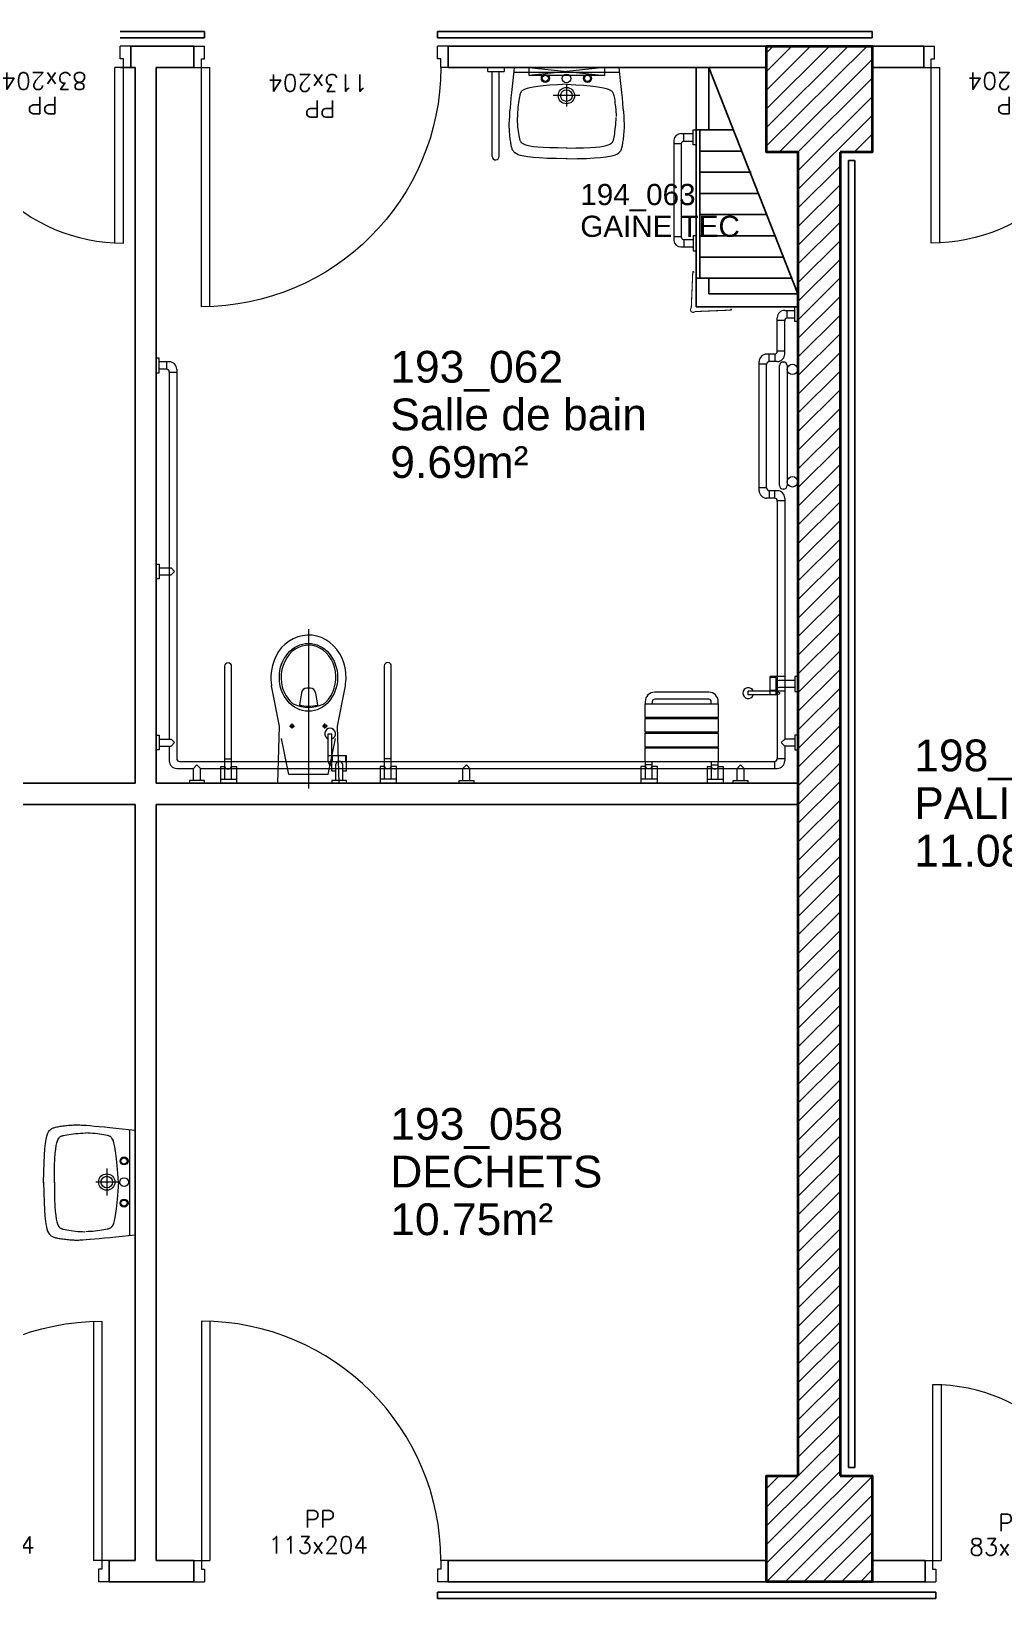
# Model space of a CAD drawing. Header units: metres. Extents: x 143.8 to 210.8, y 45.3 to 115.9.
# Drawn here: x 190.88 to 195.47, y 56.19 to 63.59 of the extents above; entities that cross this region are included whole.
import ezdxf
from ezdxf.enums import TextEntityAlignment as Align

# ---------------------------------------------------------------- set-up
doc = ezdxf.new("R2010")
doc.units = ezdxf.units.M
doc.header["$LTSCALE"] = 0.6
doc.header["$MEASUREMENT"] = 0
doc.linetypes.add('CONTINU', pattern=[0])
doc.layers.get('0').update_dxf_attribs({"linetype": 'CONTINUOUS'})
for name, color, linetype in [('008 electrique', 7, 'CONTINUOUS'), ('009 main courant', 181, 'CONTINUOUS'), ('A_Etiqu_Gaine', 8, 'CONTINUOUS'), ('A_Etiqu_Gaine_code', 8, 'CONTINUOUS'), ('A_Etiqu_Local', 8, 'CONTINUOUS'), ('A_HACH_STRUC', 7, 'CONTINUOUS'), ('A_MUR_CLOIS', 8, 'CONTINU'), ('maçonnerie', 7, 'CONTINUOUS'), ("Protection d'angle", 7, 'CONTINUOUS')]:
    doc.layers.add(name, color=color, linetype=linetype)
for name, color, linetype, lineweight in [('A_MURS_STRU', 7, 'CONTINU', 40), ('A_PORTE', 8, 'CONTINU', 0), ('A_SANI', 5, 'CONTINU', 0)]:
    doc.layers.add(name, color=color, linetype=linetype, lineweight=lineweight)
doc.styles.add('Attribut', font='arial.ttf')
doc.styles.add('ROMANS8', font='romans8', dxfattribs={"height": 10})

# ---------------------------------------------------------------- blocks, each defined once
blk = doc.blocks.new("Protection d'angle")
at = {"layer": "Protection d'angle", "color": 7}
blk.add_lwpolyline([(-0.007, 0.352, 0, 0, 0), (-0.007, 0.153, 0, 0, 0), (0, 0.153, 0, 0, 0), (0, 0.142, 0, 0, 0), (-0.007, 0.142, 0, 0, 0), (-0.007, 0.037, 0, 0, 0), (0.004, 0.007, 0, 0, -0.490349), (0.006, -0.006, 0, 0, -0.490349), (-0.007, -0.004, 0, 0, 0), (-0.037, 0.007, 0, 0, 0), (-0.142, 0.007, 0, 0, 0), (-0.142, 0, 0, 0, 0), (-0.153, 0, 0, 0, 0), (-0.153, 0.007, 0, 0, 0), (-0.352, 0.007, 0.01, 0.01, 0), (-0.358, 0.007, 0.01, 0.01, 1), (-0.358, -0.002, 0.01, 0.01, 0), (-0.019, -0.016, 0.01, 0.01, 0.413602), (0.016, -0.016, 0.01, 0.01, 0.414214), (0.016, 0.019, 0.01, 0.01, 0), (0.002, 0.358, 0.01, 0.01, 1), (-0.007, 0.358, 0.01, 0.01, 0), (-0.007, 0.352, 0, 0, 0)], format="xyseb", dxfattribs=at)
blk = doc.blocks.new('A_Etiqu_Local')
at = {"style": 'Attribut', "flags": 1}
for tag, p in [('CODE_HOPITAL', (-0.4463, 1.632)), ('CODE_SITE', (-0.4463, 1.407)), ('CODE_BATIMENT', (-0.4463, 1.182)), ('CODE_SECTEUR', (-0.4463, 0.957)), ('CODE_ETAGE', (-0.4463, 0.732)), ('NOM_NORMALISE', (-0.4463, -0.843)), ('SECTEUR_ACTIVITE', (-0.4463, -1.068)), ('SOUS_SECTEUR_ACTIVITE', (-0.4463, -1.293)), ('VOLUME', (-0.4463, -1.518)), ('SERVICE', (-0.4463, -1.743)), ('CODE_UG', (-0.4463, -1.968)), ('CODE_UA', (-0.4463, -2.193)), ('CODE_POLE', (-0.4463, -2.418)), ('OCCUPANT_EXTERNE', (-0.4463, -2.643)), ('DISPONIBILITE', (-0.4463, -2.868)), ('ACCES_HANDICAPES', (-0.4463, -3.093)), ('NATURE_SOL', (-0.4463, -3.318)), ('RISQUE_LABORATOIRE', (-0.4463, -3.543)), ('AMIANTE', (-0.4463, -3.768))]:
    blk.add_attdef(tag, p, '', height=0.15, dxfattribs=at)
at = {"layer": 'A_Etiqu_Local', "style": 'Attribut'}
for tag, p in [('CODE_PIECE', (-0.4463, 0.282)), ('NOM_USAGE', (-0.4463, 0.057)), ('SURFACE', (-0.4463, -0.168))]:
    blk.add_attdef(tag, p, '', height=0.15, dxfattribs=at)
blk = doc.blocks.new('A_Etiqu_Gaine')
at = {"style": 'Attribut', "flags": 1}
for tag, p in [('CODE_HOPITAL', (-0.4323, 0.8651)), ('CODE_SITE', (-0.4323, 0.7151)), ('CODE_BATIMENT', (-0.4323, 0.5651)), ('CODE_SECTEUR', (-0.4323, 0.4151)), ('CODE_ETAGE', (-0.4323, 0.2651)), ('NOM_NORMALISE', (-0.4323, -0.3349)), ('SECTEUR_ACTIVITE', (-0.4323, -0.4849)), ('SOUS_SECTEUR_ACTIVITE', (-0.4323, -0.6349)), ('SURFACE', (-0.4323, -0.7849)), ('CODE_UG', (-0.4323, -0.9349)), ('CODE_POLE', (-0.4323, -1.0849)), ('AMIANTE', (-0.4323, -1.2349))]:
    blk.add_attdef(tag, p, '', height=0.1, dxfattribs=at)
at = {"layer": 'A_Etiqu_Gaine', "style": 'Attribut'}
blk.add_attdef('NOM_USAGE', (-0.4323, -0.1849), '', height=0.1, dxfattribs=at)
at = {"layer": 'A_Etiqu_Gaine_code', "style": 'Attribut'}
blk.add_attdef('CODE_PIECE', (-0.4323, -0.0349), '', height=0.1, dxfattribs=at)
blk = doc.blocks.new('BATI-10')
for p, q in [((0, 0.1), (0, 0)), ((0, 0.1), (0.035, 0.1)), ((0.035, 0.1), (0.035, 0.06)), ((0, 0), (0.05, 0)), ((0.035, 0.06), (0.05, 0.06)), ((0.05, 0.06), (0.05, 0))]:
    blk.add_line(p, q)
blk = doc.blocks.new('P110bt10')
for p, q in [((0.035, 1.23), (0.035, 0.1)), ((0.075, 1.2293), (0.075, 0.1)), ((0.035, 0.1), (0.075, 0.1))]:
    blk.add_line(p, q)
blk.add_arc((0.035, 0.1), 1.13, 0, 90)
blk.add_blockref('BATI-10', (0, 0))
at = {"xscale": -1}
blk.add_blockref('BATI-10', (1.2, 0), dxfattribs=at)
at = {"style": 'ROMANS8'}
for tag, p in [('DEF', (0.5949, 0.2559)), ('DIM', (0.5864, 0.1335))]:
    blk.add_attdef(tag, text='', height=0.08, dxfattribs=at).set_placement(p, align=Align.CENTER)
blk = doc.blocks.new('P80bt10')
for p, q in [((0.035, 0.93), (0.035, 0.1)), ((0.075, 0.929), (0.075, 0.1)), ((0, 0.1), (0, 0)), ((0, 0.1), (0.035, 0.1)), ((0.035, 0.1), (0.075, 0.1)), ((0.035, 0.1), (0.035, 0.06)), ((0.865, 0.1), (0.865, 0.06)), ((0.9, 0.1), (0.865, 0.1)), ((0.9, 0.1), (0.9, 0)), ((0, 0), (0.05, 0)), ((0.035, 0.06), (0.05, 0.06)), ((0.05, 0.06), (0.05, 0)), ((0.865, 0.06), (0.85, 0.06)), ((0.85, 0.06), (0.85, 0)), ((0.9, 0), (0.85, 0))]:
    blk.add_line(p, q)
blk.add_arc((0.035, 0.1), 0.83, 0, 90)
at = {"style": 'ROMANS8'}
for tag, p in [('DEF', (0.4163, 0.239)), ('DIM', (0.4087, 0.1245))]:
    blk.add_attdef(tag, text='', height=0.08, dxfattribs=at).set_placement(p, align=Align.CENTER)

msp = doc.modelspace()

# ---------------------------------------------------------------- hatches: boundary and pattern name
at = {"layer": 'A_HACH_STRUC'}
h = msp.add_hatch(dxfattribs=at)
h.set_pattern_fill('ANSI31', color=8, scale=0.5, angle=359.76959, style=0)
h.set_pattern_definition([(44.7696, (194.349856, 56.27093), (-0.0440161, 0.04437154), [])])
h.paths.add_polyline_path([(194.6978, 63.0209), (194.8499, 63.0209), (194.8499, 63.5209), (194.3499, 63.5209), (194.3499, 63.0209), (194.4978, 63.0209), (194.4978, 56.7709), (194.3499, 56.7709), (194.3499, 56.2709), (194.8499, 56.2709), (194.8499, 56.7709), (194.6978, 56.7709)])

# ---------------------------------------------------------------- linework, layer by layer
at = {"layer": '008 electrique', "color": 8}
msp.add_line((194.0779, 63.4209), (194.4978, 62.3509), dxfattribs=at)
at = {"layer": '009 main courant', "color": 8, "linetype": 'Continuous'}
for p, q in [((191.6979, 63.5909), (191.2998, 63.5909)), ((191.6979, 63.5909), (191.6979, 63.5609)), ((194.8499, 63.5909), (192.7979, 63.5909)), ((192.7979, 63.5909), (192.7979, 63.5609)), ((194.8499, 63.5609), (194.8499, 63.5909)), ((191.6979, 63.5609), (191.2998, 63.5609)), ((194.8499, 63.5609), (192.7979, 63.5609)), ((194.7378, 62.9809), (194.7378, 56.8109)), ((194.7678, 62.9809), (194.7378, 62.9809)), ((194.7678, 62.9809), (194.7678, 56.8109)), ((194.7378, 56.8109), (194.7678, 56.8109)), ((192.7979, 56.2209), (195.1496, 56.2209)), ((192.7979, 56.2209), (192.7979, 56.1909)), ((192.7979, 56.1909), (195.1496, 56.1909)), ((195.1496, 56.2209), (195.1496, 56.1909))]:
    msp.add_line(p, q, dxfattribs=at)
at = {"layer": 'A_MUR_CLOIS', "color": 8}
for p, q in [((191.3498, 63.5209), (191.3498, 63.4209)), ((191.6479, 63.5209), (191.3498, 63.5209)), ((194.3499, 63.5209), (192.8479, 63.5209)), ((191.4699, 63.4209), (191.4699, 60.0409)), ((192.8479, 63.4209), (194.3499, 63.4209)), ((194.0179, 63.4209), (194.0179, 62.2909)), ((194.0779, 63.4209), (194.0779, 63.1255)), ((194.0779, 63.1255), (194.0179, 63.1255)), ((194.0779, 62.4255), (194.0179, 62.4255)), ((194.0779, 62.4255), (194.0779, 62.3509)), ((191.4699, 60.0409), (194.4978, 60.0409)), ((191.4699, 59.9409), (191.4699, 56.3709)), ((191.4699, 59.9409), (194.4978, 59.9409))]:
    msp.add_line(p, q, dxfattribs=at)
at = {"layer": 'A_MUR_CLOIS', "color": 8, "linetype": 'Continuous'}
for p, q in [((191.6479, 63.4209), (191.6479, 63.5209)), ((192.8479, 63.4209), (192.8479, 63.5209)), ((195.0929, 63.5209), (194.8499, 63.5209)), ((195.0929, 63.4209), (195.0929, 63.5209)), ((191.3699, 63.4209), (191.2998, 63.4209)), ((191.3699, 60.0409), (191.3699, 63.4209)), ((191.6479, 63.4209), (191.4699, 63.4209)), ((195.0929, 63.4209), (194.8499, 63.4209)), ((194.1939, 63.1255), (194.0779, 63.1255)), ((194.2331, 63.0255), (194.0358, 63.0255)), ((194.2773, 62.9255), (194.0363, 62.9255)), ((194.3116, 62.8254), (194.0368, 62.8254)), ((194.3509, 62.7254), (194.0373, 62.7254)), ((194.3901, 62.6254), (194.0378, 62.6254)), ((194.4293, 62.5254), (194.0383, 62.5254)), ((194.4686, 62.4255), (194.0779, 62.4255)), ((194.4978, 62.3509), (194.0779, 62.3509)), ((194.4978, 62.2909), (194.0179, 62.2909)), ((191.3699, 60.0409), (189.8498, 60.0409)), ((191.3699, 59.9409), (189.8498, 59.9409)), ((191.3699, 56.3709), (191.3699, 59.9409)), ((191.2479, 56.3709), (191.2479, 56.2709)), ((191.3699, 56.3709), (191.2479, 56.3709)), ((191.4699, 56.3709), (191.6479, 56.3709)), ((191.6479, 56.3709), (191.6479, 56.2709)), ((192.8479, 56.3709), (192.8479, 56.2709)), ((194.3499, 56.3709), (192.8479, 56.3709)), ((195.0996, 56.3709), (194.8499, 56.3709)), ((195.0996, 56.3709), (195.0996, 56.2709)), ((191.6479, 56.2709), (191.2479, 56.2709)), ((194.3499, 56.2709), (192.8479, 56.2709)), ((195.0996, 56.2709), (194.8499, 56.2709))]:
    msp.add_line(p, q, dxfattribs=at)
at = {"layer": 'A_MUR_CLOIS', "color": 8}
msp.add_lwpolyline([(194.0179, 63.1255), (194.0353, 63.1255), (194.0353, 62.4255)], dxfattribs=at)
at = {"layer": 'A_MURS_STRU', "color": 8, "linetype": 'Continuous'}
for p, q in [((194.4978, 63.0209), (194.4978, 56.7709)), ((194.6978, 63.0209), (194.6978, 56.7709))]:
    msp.add_line(p, q, dxfattribs=at)
for points in [[(194.4978, 63.0209), (194.3499, 63.0209), (194.3499, 63.5209), (194.8499, 63.5209), (194.8499, 63.0209), (194.6978, 63.0209)], [(194.6978, 56.7709), (194.8499, 56.7709), (194.8499, 56.2709), (194.3499, 56.2709), (194.3499, 56.7709), (194.4978, 56.7709)]]:
    msp.add_lwpolyline(points, dxfattribs=at)
at = {"layer": 'A_SANI', "color": 8, "linetype": 'Continuous'}
for p, q in [((193.0348, 63.4209), (193.1128, 63.4209)), ((193.0348, 63.401), (193.0348, 63.4209)), ((193.1128, 63.4209), (193.1128, 63.401)), ((193.1572, 63.3895), (193.1603, 63.4209)), ((193.6556, 63.4209), (193.1603, 63.4209)), ((193.5862, 63.4209), (193.2296, 63.382)), ((193.2296, 63.4209), (193.5862, 63.382)), ((193.2296, 63.382), (193.2296, 63.4209)), ((193.5862, 63.4209), (193.5862, 63.382)), ((193.6587, 63.3895), (193.6556, 63.4209)), ((193.0348, 63.401), (193.1128, 63.401)), ((193.0548, 62.9996), (193.0548, 63.401)), ((193.0878, 62.9996), (193.0878, 63.401)), ((193.1512, 63.3302), (193.1541, 63.3592)), ((193.1541, 63.3592), (193.1572, 63.3895)), ((193.6556, 63.396), (193.1603, 63.396)), ((193.5862, 63.382), (193.2296, 63.382)), ((193.6617, 63.3592), (193.6587, 63.3895)), ((193.6646, 63.3302), (193.6617, 63.3592)), ((193.1435, 63.252), (193.1458, 63.2764)), ((193.1458, 63.2764), (193.1484, 63.3025)), ((193.1484, 63.3025), (193.1512, 63.3302)), ((193.1825, 63.2731), (193.181, 63.2638)), ((193.1841, 63.2815), (193.1825, 63.2731)), ((193.1857, 63.2888), (193.1841, 63.2815)), ((193.1865, 63.292), (193.1857, 63.2888)), ((193.1873, 63.2949), (193.1865, 63.292)), ((193.1882, 63.2976), (193.1873, 63.2949)), ((193.1892, 63.3001), (193.1882, 63.2976)), ((193.1903, 63.3024), (193.1892, 63.3001)), ((193.1916, 63.3045), (193.1903, 63.3024)), ((193.1931, 63.3065), (193.1916, 63.3045)), ((193.1947, 63.3083), (193.1931, 63.3065)), ((193.1967, 63.3101), (193.1947, 63.3083)), ((193.1989, 63.3118), (193.1967, 63.3101)), ((193.2043, 63.3151), (193.1989, 63.3118)), ((193.2115, 63.3183), (193.2043, 63.3151)), ((193.2212, 63.3214), (193.2115, 63.3183)), ((193.234, 63.3245), (193.2212, 63.3214)), ((193.2504, 63.3274), (193.234, 63.3245)), ((193.2712, 63.3304), (193.2504, 63.3274)), ((193.2968, 63.3333), (193.2712, 63.3304)), ((193.3279, 63.3362), (193.2968, 63.3333)), ((193.3651, 63.3391), (193.3279, 63.3362)), ((193.4692, 63.2874), (193.3427, 63.2874)), ((193.4091, 63.3421), (193.3651, 63.3391)), ((193.4057, 63.3421), (193.4497, 63.3391)), ((193.406, 63.3384), (193.406, 63.2363)), ((193.4497, 63.3391), (193.4869, 63.3362)), ((193.4869, 63.3362), (193.518, 63.3333)), ((193.518, 63.3333), (193.5436, 63.3304)), ((193.5436, 63.3304), (193.5644, 63.3274)), ((193.5644, 63.3274), (193.5808, 63.3245)), ((193.5808, 63.3245), (193.5936, 63.3214)), ((193.5936, 63.3214), (193.6033, 63.3183)), ((193.6033, 63.3183), (193.6105, 63.3151)), ((193.6105, 63.3151), (193.6159, 63.3118)), ((193.6159, 63.3118), (193.6181, 63.3101)), ((193.6181, 63.3101), (193.6201, 63.3083)), ((193.6201, 63.3083), (193.6217, 63.3065)), ((193.6217, 63.3065), (193.6232, 63.3045)), ((193.6232, 63.3045), (193.6245, 63.3024)), ((193.6245, 63.3024), (193.6256, 63.3001)), ((193.6256, 63.3001), (193.6266, 63.2976)), ((193.6266, 63.2976), (193.6275, 63.2949)), ((193.6275, 63.2949), (193.6283, 63.292)), ((193.6283, 63.292), (193.6291, 63.2888)), ((193.6291, 63.2888), (193.6307, 63.2815)), ((193.6307, 63.2815), (193.6323, 63.2731)), ((193.6323, 63.2731), (193.6338, 63.2639)), ((193.6674, 63.3025), (193.6646, 63.3302)), ((193.67, 63.2764), (193.6674, 63.3025)), ((193.6724, 63.252), (193.67, 63.2764)), ((193.1381, 63.1901), (193.1396, 63.2086)), ((193.1396, 63.2086), (193.1414, 63.2293)), ((193.1414, 63.2293), (193.1435, 63.252)), ((193.1747, 63.1977), (193.1743, 63.1863)), ((193.1753, 63.2092), (193.1747, 63.1977)), ((193.1761, 63.2207), (193.1753, 63.2092)), ((193.1771, 63.2321), (193.1761, 63.2207)), ((193.1783, 63.2432), (193.1771, 63.2321)), ((193.1796, 63.2538), (193.1783, 63.2432)), ((193.181, 63.2638), (193.1796, 63.2538)), ((193.6338, 63.2639), (193.6352, 63.2539)), ((193.6352, 63.2539), (193.6365, 63.2434)), ((193.6365, 63.2434), (193.6376, 63.2325)), ((193.6376, 63.2325), (193.6386, 63.2215)), ((193.6386, 63.2215), (193.6395, 63.2103)), ((193.6395, 63.2103), (193.6401, 63.1993)), ((193.6401, 63.1993), (193.6404, 63.1885)), ((193.6745, 63.2293), (193.6724, 63.252)), ((193.6763, 63.2086), (193.6745, 63.2293)), ((193.6778, 63.1901), (193.6763, 63.2086)), ((193.1361, 63.1472), (193.1362, 63.1532)), ((193.1362, 63.1414), (193.1361, 63.1472)), ((193.1362, 63.1532), (193.1364, 63.1596)), ((193.1363, 63.1357), (193.1362, 63.1414)), ((193.1365, 63.1301), (193.1363, 63.1357)), ((193.1364, 63.1596), (193.1367, 63.1664)), ((193.1368, 63.1245), (193.1365, 63.1301)), ((193.1367, 63.1664), (193.137, 63.1737)), ((193.1372, 63.1188), (193.1368, 63.1245)), ((193.137, 63.1737), (193.1381, 63.1901)), ((193.1747, 63.175), (193.1743, 63.1863)), ((193.1753, 63.1635), (193.1747, 63.175)), ((193.1761, 63.1519), (193.1753, 63.1635)), ((193.1771, 63.1406), (193.1761, 63.1519)), ((193.1783, 63.1295), (193.1771, 63.1406)), ((193.1796, 63.1189), (193.1783, 63.1295)), ((193.6352, 63.1187), (193.6365, 63.1292)), ((193.6365, 63.1292), (193.6376, 63.1401)), ((193.6376, 63.1401), (193.6386, 63.1512)), ((193.6386, 63.1512), (193.6395, 63.1624)), ((193.6395, 63.1624), (193.6401, 63.1734)), ((193.6401, 63.1734), (193.6404, 63.1842)), ((193.6788, 63.1737), (193.6778, 63.1901)), ((193.6787, 63.1188), (193.6791, 63.1245)), ((193.6792, 63.1664), (193.6788, 63.1737)), ((193.6791, 63.1245), (193.6794, 63.1301)), ((193.6795, 63.1596), (193.6792, 63.1664)), ((193.6794, 63.1301), (193.6796, 63.1357)), ((193.6796, 63.1532), (193.6795, 63.1596)), ((193.6797, 63.1472), (193.6796, 63.1532)), ((193.6796, 63.1357), (193.6797, 63.1414)), ((193.6797, 63.1414), (193.6797, 63.1472)), ((193.1376, 63.1129), (193.1372, 63.1188)), ((193.1382, 63.1067), (193.1376, 63.1129)), ((193.1388, 63.1003), (193.1382, 63.1067)), ((193.1395, 63.0938), (193.1388, 63.1003)), ((193.1403, 63.0872), (193.1395, 63.0938)), ((193.1411, 63.0807), (193.1403, 63.0872)), ((193.1419, 63.0742), (193.1411, 63.0807)), ((193.1428, 63.0679), (193.1419, 63.0742)), ((193.1438, 63.0619), (193.1428, 63.0679)), ((193.1448, 63.0562), (193.1438, 63.0619)), ((193.1458, 63.0509), (193.1448, 63.0562)), ((193.1469, 63.046), (193.1458, 63.0509)), ((193.181, 63.1088), (193.1796, 63.1189)), ((193.1825, 63.0996), (193.181, 63.1088)), ((193.1841, 63.0912), (193.1825, 63.0996)), ((193.1857, 63.0839), (193.1841, 63.0912)), ((193.1865, 63.0807), (193.1857, 63.0839)), ((193.1873, 63.0777), (193.1865, 63.0807)), ((193.1882, 63.075), (193.1873, 63.0777)), ((193.1892, 63.0725), (193.1882, 63.075)), ((193.1903, 63.0703), (193.1892, 63.0725)), ((193.1916, 63.0681), (193.1903, 63.0703)), ((193.1931, 63.0662), (193.1916, 63.0681)), ((193.1947, 63.0643), (193.1931, 63.0662)), ((193.1967, 63.0625), (193.1947, 63.0643)), ((193.1989, 63.0608), (193.1967, 63.0625)), ((193.2043, 63.0575), (193.1989, 63.0608)), ((193.2115, 63.0544), (193.2043, 63.0575)), ((193.2212, 63.0515), (193.2115, 63.0544)), ((193.234, 63.0488), (193.2212, 63.0515)), ((193.2504, 63.0464), (193.234, 63.0488)), ((193.5644, 63.0464), (193.5808, 63.0488)), ((193.5808, 63.0488), (193.5936, 63.0515)), ((193.5936, 63.0515), (193.6033, 63.0544)), ((193.6033, 63.0544), (193.6105, 63.0575)), ((193.6105, 63.0575), (193.6159, 63.0608)), ((193.6159, 63.0608), (193.6181, 63.0625)), ((193.6181, 63.0625), (193.6201, 63.0643)), ((193.6201, 63.0643), (193.6217, 63.0662)), ((193.6217, 63.0662), (193.6232, 63.0681)), ((193.6232, 63.0681), (193.6245, 63.0703)), ((193.6245, 63.0703), (193.6256, 63.0725)), ((193.6256, 63.0725), (193.6266, 63.075)), ((193.6266, 63.075), (193.6275, 63.0777)), ((193.6275, 63.0777), (193.6283, 63.0807)), ((193.6283, 63.0807), (193.6291, 63.0839)), ((193.6291, 63.0839), (193.6307, 63.0912)), ((193.6307, 63.0912), (193.6323, 63.0995)), ((193.6323, 63.0995), (193.6338, 63.1088)), ((193.6338, 63.1088), (193.6352, 63.1187)), ((193.6689, 63.046), (193.67, 63.0509)), ((193.67, 63.0509), (193.671, 63.0562)), ((193.671, 63.0562), (193.672, 63.0619)), ((193.672, 63.0619), (193.673, 63.0679)), ((193.673, 63.0679), (193.6739, 63.0742)), ((193.6739, 63.0742), (193.6748, 63.0807)), ((193.6748, 63.0807), (193.6756, 63.0872)), ((193.6756, 63.0872), (193.6764, 63.0938)), ((193.6764, 63.0938), (193.677, 63.1003)), ((193.677, 63.1003), (193.6777, 63.1067)), ((193.6777, 63.1067), (193.6782, 63.1129)), ((193.6782, 63.1129), (193.6787, 63.1188)), ((193.9129, 63.0771), (193.9129, 62.6038)), ((193.9477, 63.0601), (193.9129, 63.0601)), ((193.9465, 63.108), (194.0047, 63.108)), ((193.9477, 63.0601), (193.9477, 62.6208)), ((193.957, 63.073), (194.0047, 63.073)), ((193.96, 63.0733), (193.96, 63.108)), ((193.148, 63.0416), (193.1469, 63.046)), ((193.1492, 63.0375), (193.148, 63.0416)), ((193.1506, 63.0339), (193.1492, 63.0375)), ((193.1521, 63.0305), (193.1506, 63.0339)), ((193.1538, 63.0274), (193.1521, 63.0305)), ((193.1557, 63.0246), (193.1538, 63.0274)), ((193.1578, 63.0219), (193.1557, 63.0246)), ((193.1602, 63.0194), (193.1578, 63.0219)), ((193.163, 63.017), (193.1602, 63.0194)), ((193.1696, 63.0125), (193.163, 63.017)), ((193.1783, 63.0083), (193.1696, 63.0125)), ((193.1898, 63.0045), (193.1783, 63.0083)), ((193.2049, 63.001), (193.1898, 63.0045)), ((193.2242, 62.9979), (193.2049, 63.001)), ((193.2485, 62.9952), (193.2242, 62.9979)), ((193.2785, 62.993), (193.2485, 62.9952)), ((193.2712, 63.0443), (193.2504, 63.0464)), ((193.2968, 63.0426), (193.2712, 63.0443)), ((193.3149, 62.9912), (193.2785, 62.993)), ((193.3279, 63.0413), (193.2968, 63.0426)), ((193.3585, 62.99), (193.3149, 62.9912)), ((193.3651, 63.0404), (193.3279, 63.0413)), ((193.4099, 62.9892), (193.3585, 62.99)), ((193.4091, 63.0401), (193.3651, 63.0404)), ((193.4057, 63.0401), (193.4497, 63.0404)), ((193.406, 62.9892), (193.4574, 62.99)), ((193.4497, 63.0404), (193.4869, 63.0413)), ((193.4574, 62.99), (193.5009, 62.9912)), ((193.4869, 63.0413), (193.518, 63.0426)), ((193.5009, 62.9912), (193.5374, 62.993)), ((193.518, 63.0426), (193.5436, 63.0443)), ((193.5374, 62.993), (193.5674, 62.9952)), ((193.5436, 63.0443), (193.5644, 63.0464)), ((193.5674, 62.9952), (193.5916, 62.9979)), ((193.5916, 62.9979), (193.611, 63.001)), ((193.611, 63.001), (193.626, 63.0045)), ((193.626, 63.0045), (193.6376, 63.0083)), ((193.6376, 63.0083), (193.6463, 63.0125)), ((193.6463, 63.0125), (193.6529, 63.017)), ((193.6529, 63.017), (193.6556, 63.0194)), ((193.6556, 63.0194), (193.658, 63.0219)), ((193.658, 63.0219), (193.6602, 63.0246)), ((193.6602, 63.0246), (193.6621, 63.0274)), ((193.6621, 63.0274), (193.6638, 63.0305)), ((193.6638, 63.0305), (193.6653, 63.0339)), ((193.6653, 63.0339), (193.6666, 63.0375)), ((193.6666, 63.0375), (193.6678, 63.0416)), ((193.6678, 63.0416), (193.6689, 63.046)), ((193.9477, 62.6208), (193.9129, 62.6208)), ((193.957, 62.6079), (194.0047, 62.6079)), ((193.96, 62.6076), (193.96, 62.5729)), ((193.9465, 62.5729), (194.0047, 62.5729)), ((194.4013, 62.0803), (194.4013, 62.2384)), ((194.4363, 62.2734), (194.4846, 62.2734)), ((194.4486, 62.2384), (194.4486, 62.2734)), ((194.4498, 62.2384), (194.4846, 62.2384)), ((194.4363, 62.2253), (194.4013, 62.2253)), ((194.4363, 62.0671), (194.4363, 62.2249)), ((191.4831, 62.0481), (191.4699, 62.0481)), ((191.4699, 62.0481), (191.4699, 61.9781)), ((191.4831, 61.9781), (191.4831, 62.0481)), ((191.5314, 62.0306), (191.4831, 62.0306)), ((191.5191, 61.9956), (191.5191, 62.0306)), ((194.3158, 61.4219), (194.3158, 62.0321)), ((194.3508, 62.019), (194.3158, 62.019)), ((194.3878, 62.0671), (194.3508, 62.0671)), ((194.3508, 61.435), (194.3508, 62.019)), ((194.363, 62.0321), (194.363, 62.0671)), ((194.4013, 62.0321), (194.3643, 62.0321)), ((194.3891, 62.0671), (194.3891, 62.0321)), ((194.4363, 62.0803), (194.4013, 62.0803)), ((194.4116, 61.4464), (194.4116, 62.0126)), ((194.4287, 62.0297), (194.4308, 62.0297)), ((194.4478, 62.0126), (194.4478, 61.4464)), ((191.4699, 61.9781), (191.4831, 61.9781)), ((191.5179, 61.9956), (191.4831, 61.9956)), ((191.5314, 61.9825), (191.5314, 60.2494)), ((191.5314, 61.9825), (191.5664, 61.9825)), ((191.5664, 61.9956), (191.5664, 60.1576)), ((194.3508, 61.435), (194.3158, 61.435)), ((194.363, 61.4219), (194.363, 61.3869)), ((194.4013, 61.4219), (194.3643, 61.4219)), ((194.3891, 61.3869), (194.3891, 61.4219)), ((194.4308, 61.4293), (194.4287, 61.4293)), ((194.3878, 61.3869), (194.3508, 61.3869)), ((194.4013, 61.3737), (194.4013, 60.1584)), ((194.4363, 61.3737), (194.4013, 61.3737)), ((194.4363, 61.3869), (194.4363, 60.2494)), ((191.4699, 61.0759), (191.4831, 61.0759)), ((191.4699, 61.0059), (191.4699, 61.0759)), ((191.4831, 61.0759), (191.4831, 61.0059)), ((191.4831, 61.0574), (191.5401, 61.0574)), ((191.5566, 61.0409), (191.5401, 61.0574)), ((191.4831, 61.0059), (191.4699, 61.0059)), ((191.4831, 61.0244), (191.5401, 61.0244)), ((191.5401, 61.0244), (191.5566, 61.0409)), ((192.1884, 60.7688), (192.1884, 60.0166)), ((191.7924, 60.5938), (191.7924, 60.0609)), ((191.8254, 60.0609), (191.8254, 60.5938)), ((192.5463, 60.5952), (192.5463, 60.0624)), ((192.5793, 60.0624), (192.5793, 60.5952)), ((194.4392, 60.5442), (194.3672, 60.5442)), ((194.3672, 60.458), (194.3672, 60.5442)), ((194.3946, 60.5409), (194.3672, 60.5409)), ((194.3946, 60.5409), (194.3946, 60.458)), ((194.4392, 60.5259), (194.4392, 60.5442)), ((192.0509, 60.3109), (192.0145, 60.5014)), ((192.1553, 60.4684), (192.1456, 60.4103)), ((192.1969, 60.4893), (192.18, 60.4893)), ((192.2215, 60.4684), (192.2313, 60.4101)), ((192.3259, 60.3109), (192.3624, 60.5014)), ((194.0778, 60.4709), (193.8228, 60.4709)), ((194.4392, 60.4749), (194.2641, 60.4749)), ((194.2641, 60.458), (194.2641, 60.4749)), ((194.3946, 60.458), (194.2641, 60.458)), ((194.3946, 60.4781), (194.3672, 60.4781)), ((194.3946, 60.4749), (194.4123, 60.4699)), ((194.3946, 60.458), (194.4123, 60.463)), ((194.4846, 60.5259), (194.4081, 60.5259)), ((194.4846, 60.4929), (194.4081, 60.4929)), ((194.4123, 60.4699), (194.4123, 60.463)), ((194.4392, 60.4749), (194.4392, 60.4929)), ((193.7757, 60.4143), (193.7757, 60.3545)), ((193.7778, 60.4259), (193.7778, 60.4163)), ((193.7778, 60.4163), (194.1219, 60.4163)), ((193.8108, 60.4259), (193.8108, 60.4163)), ((194.0778, 60.4379), (193.8228, 60.4379)), ((194.0898, 60.4163), (194.0898, 60.4259)), ((194.1228, 60.4162), (194.1228, 60.4259)), ((194.124, 60.3545), (194.124, 60.4143)), ((192.0434, 60.0409), (192.0509, 60.3109)), ((192.0989, 60.3109), (192.1229, 60.3109)), ((192.1109, 60.2989), (192.1109, 60.3229)), ((192.2779, 60.3109), (192.2539, 60.3109)), ((192.2659, 60.2989), (192.2659, 60.3229)), ((192.3334, 60.0409), (192.3259, 60.3109)), ((193.7757, 60.3447), (193.7757, 60.2849)), ((193.7774, 60.3525), (193.7774, 60.3467)), ((193.7778, 60.3525), (194.1219, 60.3525)), ((193.7778, 60.3467), (194.1219, 60.3467)), ((193.8108, 60.3525), (193.8108, 60.3467)), ((194.0771, 60.3467), (194.0771, 60.3525)), ((194.1223, 60.3467), (194.1223, 60.3525)), ((194.124, 60.2849), (194.124, 60.3447)), ((191.4699, 60.2679), (191.4831, 60.2679)), ((191.4699, 60.1979), (191.4699, 60.2679)), ((191.4831, 60.2679), (191.4831, 60.1979)), ((191.4831, 60.2494), (191.5401, 60.2494)), ((191.5566, 60.2329), (191.5401, 60.2494)), ((192.0953, 60.0817), (192.0611, 60.2516)), ((192.2816, 60.0817), (192.3158, 60.2516)), ((192.282, 60.2747), (192.2989, 60.2747)), ((192.282, 60.1441), (192.282, 60.2747)), ((192.2989, 60.0996), (192.2989, 60.2747)), ((193.7757, 60.2751), (193.7757, 60.2153)), ((193.7774, 60.2829), (193.7774, 60.2771)), ((193.7778, 60.2829), (194.1219, 60.2829)), ((193.7778, 60.2771), (194.1219, 60.2771)), ((193.8108, 60.2829), (193.8108, 60.2771)), ((194.0771, 60.2771), (194.0771, 60.2829)), ((194.1223, 60.2771), (194.1223, 60.2829)), ((194.124, 60.2153), (194.124, 60.2751)), ((194.4198, 60.2329), (194.4363, 60.2494)), ((194.4846, 60.2494), (194.4363, 60.2494)), ((194.4978, 60.2679), (194.4846, 60.2679)), ((194.4846, 60.2679), (194.4846, 60.1979)), ((194.4978, 60.1979), (194.4978, 60.2679)), ((191.4831, 60.1979), (191.4699, 60.1979)), ((191.4831, 60.2164), (191.5401, 60.2164)), ((191.5314, 60.2164), (191.5314, 60.1461)), ((191.5401, 60.2164), (191.5566, 60.2329)), ((192.282, 60.1715), (192.3682, 60.1715)), ((192.3021, 60.1441), (192.3021, 60.1715)), ((192.3649, 60.1441), (192.3649, 60.1715)), ((192.3682, 60.0996), (192.3682, 60.1715)), ((193.7757, 60.2055), (193.7757, 60.1457)), ((193.7774, 60.2133), (193.7774, 60.2075)), ((193.7778, 60.2133), (194.1219, 60.2133)), ((193.7778, 60.2075), (194.1219, 60.2075)), ((193.8108, 60.2133), (193.8108, 60.2075)), ((194.0771, 60.2075), (194.0771, 60.2133)), ((194.1223, 60.2075), (194.1223, 60.2133)), ((194.124, 60.1457), (194.124, 60.2055)), ((194.4363, 60.2164), (194.4198, 60.2329)), ((194.4846, 60.2164), (194.4363, 60.2164)), ((194.4363, 60.2164), (194.4363, 60.1461)), ((194.4846, 60.1979), (194.4978, 60.1979)), ((191.5664, 60.1111), (191.6454, 60.1111)), ((191.5799, 60.1441), (194.3882, 60.1441)), ((191.6454, 60.1111), (191.6619, 60.1276)), ((191.6454, 60.0541), (191.6454, 60.1111)), ((191.6619, 60.1276), (191.6784, 60.1111)), ((191.6784, 60.0541), (191.6784, 60.1111)), ((191.6784, 60.1111), (194.4013, 60.1111)), ((191.7924, 60.1189), (191.7725, 60.1189)), ((191.7725, 60.1189), (191.7725, 60.0409)), ((191.8254, 60.154), (191.7924, 60.154)), ((191.8505, 60.1189), (191.8254, 60.1189)), ((191.8505, 60.0409), (191.8505, 60.1189)), ((192.282, 60.1441), (192.287, 60.1265)), ((192.2939, 60.1265), (192.287, 60.1265)), ((192.2989, 60.1441), (192.2939, 60.1265)), ((192.2989, 60.0996), (192.3169, 60.0996)), ((192.3169, 60.0541), (192.3169, 60.1306)), ((192.3499, 60.0541), (192.3499, 60.1306)), ((192.3499, 60.0996), (192.3682, 60.0996)), ((192.5263, 60.1204), (192.5263, 60.0424)), ((192.5463, 60.1204), (192.5263, 60.1204)), ((192.5793, 60.1555), (192.5463, 60.1555)), ((192.6043, 60.1204), (192.5793, 60.1204)), ((192.6043, 60.0424), (192.6043, 60.1204)), ((192.9339, 60.1276), (192.9174, 60.1111)), ((192.9174, 60.0541), (192.9174, 60.1111)), ((192.9504, 60.1111), (192.9339, 60.1276)), ((192.9504, 60.0541), (192.9504, 60.1111)), ((193.7578, 60.1204), (193.7578, 60.0424)), ((193.7778, 60.1204), (193.7578, 60.1204)), ((193.7778, 60.1442), (193.7778, 60.0624)), ((193.8108, 60.1279), (193.7778, 60.1279)), ((193.8108, 60.0624), (193.8108, 60.1442)), ((193.8358, 60.1204), (193.8108, 60.1204)), ((193.8358, 60.0424), (193.8358, 60.1204)), ((194.0698, 60.1189), (194.0698, 60.0409)), ((194.0898, 60.1189), (194.0698, 60.1189)), ((194.0898, 60.1442), (194.0898, 60.0609)), ((194.1228, 60.1264), (194.0898, 60.1264)), ((194.1228, 60.0609), (194.1228, 60.1442)), ((194.1478, 60.1189), (194.1228, 60.1189)), ((194.1478, 60.0409), (194.1478, 60.1189)), ((194.2278, 60.1276), (194.2113, 60.1111)), ((194.2113, 60.0541), (194.2113, 60.1111)), ((194.2443, 60.1111), (194.2278, 60.1276)), ((194.2443, 60.0541), (194.2443, 60.1111)), ((194.3882, 60.1441), (194.3882, 60.1111)), ((194.4013, 60.1584), (194.4363, 60.1584)), ((191.6969, 60.0541), (191.6269, 60.0541)), ((191.6269, 60.0541), (191.6269, 60.0409)), ((191.6269, 60.0409), (191.6969, 60.0409)), ((191.6969, 60.0409), (191.6969, 60.0541)), ((191.7725, 60.0609), (191.8505, 60.0609)), ((191.7725, 60.0409), (191.8505, 60.0409)), ((192.2816, 60.0817), (192.0953, 60.0817)), ((192.5263, 60.0624), (192.6043, 60.0624)), ((192.5263, 60.0424), (192.6043, 60.0424)), ((192.8989, 60.0409), (192.8989, 60.0541)), ((192.8989, 60.0541), (192.9689, 60.0541)), ((192.9689, 60.0409), (192.8989, 60.0409)), ((192.9689, 60.0541), (192.9689, 60.0409)), ((193.7578, 60.0624), (193.8358, 60.0624)), ((193.7578, 60.0424), (193.8358, 60.0424)), ((194.0698, 60.0609), (194.1478, 60.0609)), ((194.0698, 60.0409), (194.1478, 60.0409)), ((194.1928, 60.0409), (194.1928, 60.0541)), ((194.1928, 60.0541), (194.2628, 60.0541)), ((194.2628, 60.0409), (194.1928, 60.0409)), ((194.2628, 60.0541), (194.2628, 60.0409)), ((191.345, 57.9083), (191.345, 58.4036)), ((191.3699, 57.9083), (191.3699, 58.4036)), ((191.2363, 58.2211), (191.2363, 58.0947)), ((191.2874, 58.1579), (191.1853, 58.1579))]:
    msp.add_line(p, q, dxfattribs=at)
for points in [[(194.0047, 63.1255), (194.0179, 63.1255), (194.0179, 63.0555), (194.0047, 63.0555)], [(194.0047, 62.5554), (194.0179, 62.5554), (194.0179, 62.6254), (194.0047, 62.6254)], [(194.4846, 62.2909), (194.4978, 62.2909), (194.4978, 62.2209), (194.4846, 62.2209)], [(194.4978, 60.5444), (194.4846, 60.5444), (194.4846, 60.4744), (194.4978, 60.4744)], [(192.3684, 60.0409), (192.3684, 60.0541), (192.2984, 60.0541), (192.2984, 60.0409)]]:
    msp.add_lwpolyline(points, close=True, dxfattribs=at)
for points in [[(190.9382, 58.154), (190.9389, 58.2054), (190.9402, 58.2489), (190.942, 58.2854), (190.9442, 58.3154), (190.9468, 58.3396), (190.9499, 58.359), (190.9534, 58.374), (190.9573, 58.3856), (190.9615, 58.3943), (190.966, 58.4009), (190.966, 58.4009), (190.9684, 58.4036), (190.9709, 58.406), (190.9735, 58.4082), (190.9764, 58.4101), (190.9795, 58.4118), (190.9828, 58.4133), (190.9865, 58.4146), (190.9905, 58.4158), (190.9949, 58.417), (190.9998, 58.418), (190.9998, 58.418), (191.0051, 58.4191), (191.0108, 58.42), (191.0169, 58.421), (191.0232, 58.4219), (191.0296, 58.4228), (191.0362, 58.4236), (191.0428, 58.4244), (191.0493, 58.425), (191.0557, 58.4257), (191.0618, 58.4262), (191.0618, 58.4262), (191.0677, 58.4267), (191.0735, 58.4271), (191.0791, 58.4274), (191.0847, 58.4276), (191.0903, 58.4277), (191.0961, 58.4277), (191.1022, 58.4276), (191.1086, 58.4275), (191.1154, 58.4272), (191.1227, 58.4268), (191.1227, 58.4268), (191.139, 58.4258), (191.1576, 58.4243), (191.1783, 58.4225), (191.2009, 58.4204), (191.2254, 58.418), (191.2515, 58.4154), (191.2791, 58.4126), (191.3082, 58.4097), (191.3385, 58.4067), (191.3699, 58.4036)], [(190.989, 58.1548), (190.9894, 58.1987), (190.9903, 58.236), (190.9916, 58.2671), (190.9933, 58.2927), (190.9953, 58.3134), (190.9977, 58.3299), (191.0004, 58.3426), (191.0033, 58.3523), (191.0065, 58.3596), (191.0098, 58.365), (191.0098, 58.365), (191.0115, 58.3672), (191.0133, 58.3691), (191.0151, 58.3708), (191.0171, 58.3723), (191.0192, 58.3735), (191.0215, 58.3746), (191.024, 58.3756), (191.0267, 58.3766), (191.0296, 58.3774), (191.0328, 58.3782), (191.0328, 58.3782), (191.0401, 58.3798), (191.0485, 58.3813), (191.0578, 58.3828), (191.0678, 58.3843), (191.0784, 58.3856), (191.0895, 58.3867), (191.1009, 58.3877), (191.1124, 58.3886), (191.1239, 58.3892), (191.1353, 58.3895)], [(191.291, 58.1548), (191.2881, 58.1987), (191.2851, 58.236), (191.2822, 58.2671), (191.2793, 58.2927), (191.2764, 58.3134), (191.2734, 58.3299), (191.2704, 58.3426), (191.2673, 58.3523), (191.2641, 58.3596), (191.2608, 58.365), (191.2608, 58.365), (191.2591, 58.3672), (191.2573, 58.3691), (191.2554, 58.3708), (191.2535, 58.3723), (191.2513, 58.3735), (191.2491, 58.3746), (191.2466, 58.3756), (191.2439, 58.3766), (191.2409, 58.3774), (191.2377, 58.3782), (191.2377, 58.3782), (191.2304, 58.3798), (191.222, 58.3813), (191.2128, 58.3828), (191.2027, 58.3843), (191.1921, 58.3856), (191.181, 58.3867), (191.1697, 58.3877), (191.1581, 58.3886), (191.1466, 58.3892), (191.1353, 58.3895)], [(190.9382, 58.1579), (190.9389, 58.1065), (190.9402, 58.0629), (190.942, 58.0265), (190.9442, 57.9965), (190.9468, 57.9722), (190.9499, 57.9529), (190.9534, 57.9378), (190.9573, 57.9263), (190.9615, 57.9176), (190.966, 57.911), (190.966, 57.911), (190.9684, 57.9082), (190.9709, 57.9058), (190.9735, 57.9037), (190.9764, 57.9018), (190.9795, 57.9001), (190.9828, 57.8986), (190.9865, 57.8973), (190.9905, 57.896), (190.9949, 57.8949), (190.9998, 57.8938), (190.9998, 57.8938), (191.0051, 57.8928), (191.0108, 57.8918), (191.0169, 57.8909), (191.0232, 57.8899), (191.0296, 57.8891), (191.0362, 57.8883), (191.0428, 57.8875), (191.0493, 57.8868), (191.0557, 57.8862), (191.0618, 57.8856), (191.0618, 57.8856), (191.0677, 57.8852), (191.0735, 57.8848), (191.0791, 57.8845), (191.0847, 57.8843), (191.0903, 57.8842), (191.0961, 57.8841), (191.1022, 57.8842), (191.1086, 57.8844), (191.1154, 57.8847), (191.1227, 57.885), (191.1227, 57.885), (191.139, 57.8861), (191.1576, 57.8876), (191.1783, 57.8894), (191.2009, 57.8915), (191.2254, 57.8938), (191.2515, 57.8964), (191.2791, 57.8992), (191.3082, 57.9021), (191.3385, 57.9052), (191.3699, 57.9083)], [(190.989, 58.1581), (190.9894, 58.1142), (190.9903, 58.0769), (190.9916, 58.0458), (190.9933, 58.0202), (190.9953, 57.9995), (190.9977, 57.9831), (191.0004, 57.9703), (191.0033, 57.9606), (191.0065, 57.9533), (191.0098, 57.9479), (191.0098, 57.9479), (191.0115, 57.9457), (191.0133, 57.9438), (191.0151, 57.9421), (191.0171, 57.9407), (191.0192, 57.9394), (191.0215, 57.9383), (191.024, 57.9373), (191.0267, 57.9364), (191.0296, 57.9355), (191.0328, 57.9347), (191.0328, 57.9347), (191.0401, 57.9331), (191.0485, 57.9316), (191.0577, 57.9301), (191.0677, 57.9287), (191.0782, 57.9274), (191.089, 57.9262), (191.1001, 57.9252), (191.1113, 57.9244), (191.1223, 57.9238), (191.1331, 57.9234)], [(191.291, 58.1581), (191.2881, 58.1142), (191.2851, 58.0769), (191.2822, 58.0458), (191.2793, 58.0202), (191.2764, 57.9995), (191.2734, 57.9831), (191.2704, 57.9703), (191.2673, 57.9606), (191.2641, 57.9533), (191.2608, 57.9479), (191.2608, 57.9479), (191.2591, 57.9457), (191.2573, 57.9438), (191.2554, 57.9421), (191.2535, 57.9407), (191.2513, 57.9394), (191.2491, 57.9383), (191.2466, 57.9373), (191.2439, 57.9364), (191.2409, 57.9355), (191.2377, 57.9347), (191.2377, 57.9347), (191.2304, 57.9331), (191.2221, 57.9316), (191.2128, 57.9301), (191.2029, 57.9287), (191.1924, 57.9274), (191.1815, 57.9262), (191.1704, 57.9252), (191.1592, 57.9244), (191.1482, 57.9238), (191.1374, 57.9234)]]:
    msp.add_lwpolyline(points, dxfattribs=at)
for centre, radius in [((193.3065, 63.3689), 0.0189), ((193.3065, 63.3689), 0.0144), ((193.406, 63.3689), 0.0204), ((193.5055, 63.3689), 0.0189), ((193.5055, 63.3689), 0.0144), ((193.406, 63.2874), 0.0387), ((193.406, 63.2874), 0.0274), ((194.4728, 61.9948), 0.0248), ((194.4728, 61.4642), 0.0248), ((192.1109, 60.3109), 0.008), ((192.2659, 60.3109), 0.008), ((191.3178, 58.2574), 0.0189), ((191.3178, 58.2574), 0.0144), ((191.2363, 58.1579), 0.0387), ((191.2363, 58.1579), 0.0274), ((191.3178, 58.1579), 0.0204), ((191.3178, 58.0584), 0.0189), ((191.3178, 58.0584), 0.0144)]:
    msp.add_circle(centre, radius, dxfattribs=at)
for centre, radius, start, end in [((193.9471, 63.0736), 0.0344, 88.97848, 174.17095), ((193.9612, 63.0601), 0.0135, 108.07602, 180), ((193.0713, 63.0006), 0.0165, 183.30571, 3.30571), ((193.9612, 62.6208), 0.0135, 180, 251.92398), ((193.9471, 62.6073), 0.0344, 185.82905, 271.02152), ((194.4363, 62.2384), 0.035, 90, 180), ((194.4498, 62.2249), 0.0135, 90, 180), ((191.5314, 61.9956), 0.035, 0, 90), ((194.3508, 62.0321), 0.035, 90, 180), ((194.3643, 62.0186), 0.0135, 90, 180), ((194.3878, 62.0806), 0.0135, 270, 0), ((194.4013, 62.0671), 0.035, 270, 0), ((194.4287, 62.0126), 0.0171, 90, 180), ((194.4308, 62.0126), 0.0171, 0, 90), ((191.5179, 61.9821), 0.0135, 360, 90), ((194.3508, 61.4219), 0.035, 180, 270), ((194.3643, 61.4354), 0.0135, 180, 270), ((194.4013, 61.3869), 0.035, 0, 90), ((194.4287, 61.4464), 0.0171, 180, 270), ((194.4308, 61.4464), 0.0171, 270, 360), ((194.3878, 61.3734), 0.0135, 360, 90), ((191.8089, 60.5928), 0.0165, 356.69429, 176.69429), ((192.5628, 60.5943), 0.0165, 356.69429, 176.69429), ((192.18, 60.4643), 0.025, 90, 170.48257), ((192.1969, 60.4643), 0.025, 9.51743, 90), ((193.8228, 60.4259), 0.045, 90, 180), ((194.0778, 60.4259), 0.045, 360, 90), ((194.2641, 60.4665), 0.0255, 19.27696, 340.72304), ((194.4098, 60.5108), 0.0153, 96.43773, 184.64534), ((194.4101, 60.5084), 0.0156, 175.65617, 262.58695), ((192.1417, 60.4594), 0.05, 226.30834, 244.72327), ((192.1888, 60.5591), 0.1602, 244.72327, 295.2614), ((192.1888, 60.5646), 0.1602, 254.35123, 285.38551), ((192.2358, 60.4594), 0.05, 295.2614, 314.08403), ((193.7778, 60.4143), 0.00204, 90, 180), ((193.8228, 60.4259), 0.012, 90, 180), ((194.0778, 60.4259), 0.012, 360, 90), ((194.1219, 60.4143), 0.00204, 360, 90), ((193.7778, 60.3545), 0.00204, 180, 270), ((193.7778, 60.3447), 0.00204, 90, 180), ((194.1219, 60.3545), 0.00204, 270, 360), ((194.1219, 60.3447), 0.00204, 360, 90), ((192.2905, 60.2747), 0.0255, 289.27696, 250.72304), ((193.7778, 60.2849), 0.00204, 180, 270), ((193.7778, 60.2751), 0.00204, 90, 180), ((194.1219, 60.2849), 0.00204, 270, 360), ((194.1219, 60.2751), 0.00204, 360, 90), ((193.7778, 60.2153), 0.00204, 180, 270), ((193.7778, 60.2055), 0.00204, 90, 180), ((194.1219, 60.2153), 0.00204, 270, 360), ((194.1219, 60.2055), 0.00204, 360, 90), ((191.5664, 60.1461), 0.035, 180, 270), ((191.5799, 60.1576), 0.0135, 180, 270), ((191.8089, 60.126), 0.018, 203.27806, 336.72194), ((192.3323, 60.1286), 0.0156, 85.65617, 172.58695), ((192.3348, 60.1289), 0.0153, 6.43773, 94.64534), ((192.5628, 60.1275), 0.018, 203.27806, 336.72194), ((193.7778, 60.1457), 0.00204, 180, 270), ((193.7943, 60.1275), 0.018, 203.27806, 336.72194), ((194.1063, 60.126), 0.018, 203.27806, 336.72194), ((194.1219, 60.1457), 0.00204, 270, 360), ((194.3859, 60.1594), 0.0154, 278.57856, 356.16269), ((194.4013, 60.1461), 0.035, 270, 0)]:
    msp.add_arc(centre, radius, start, end, dxfattribs=at)
msp.add_ellipse((192.1884, 60.5409), major_axis=(0, 0.16), ratio=0.859387, start_param=3.141593, end_param=9.424778, dxfattribs=at)
for points, knots in [([(192.3624, 60.5014), (192.367, 60.5279), (192.3672, 60.5573), (192.3488, 60.6485), (192.3068, 60.7049), (192.1933, 60.7521), (192.1246, 60.7392), (192.0317, 60.6563), (192.007, 60.5897), (192.012, 60.5173), (192.013, 60.5093), (192.0145, 60.5014)], [1.357319, 1.357319, 1.357319, 1.357319, 1.801245, 1.801245, 2.798426, 2.798426, 3.795608, 3.795608, 4.792789, 4.792789, 4.916836, 4.916836, 4.916836, 4.916836]), ([(192.2706, 60.4235), (192.306, 60.4578), (192.3243, 60.5158), (192.3069, 60.6236), (192.2708, 60.6703), (192.1818, 60.7023), (192.1305, 60.6876), (192.0639, 60.61), (192.0507, 60.5484), (192.0724, 60.4671), (192.0876, 60.442), (192.1072, 60.4233)], [0.692162, 0.692162, 0.692162, 0.692162, 1.75636, 1.75636, 2.841981, 2.841981, 3.927602, 3.927602, 5.013223, 5.013223, 5.598138, 5.598138, 5.598138, 5.598138])]:
    msp.add_open_spline(points, degree=3, knots=knots, dxfattribs=at)

# ---------------------------------------------------------------- block references
at = {"layer": 'A_Etiqu_Gaine', "color": 8}
ref = msp.add_blockref('A_Etiqu_Gaine', (193.904, 62.8053), dxfattribs=at)
ref.add_attrib('CODE_PIECE', '194_063', (193.4716, 62.7705), dxfattribs={"layer": 'A_Etiqu_Gaine_code', "height": 0.1, "style": 'Attribut'})
ref.add_attrib('NOM_USAGE', 'GAINE TEC', (193.4716, 62.6205), dxfattribs={"height": 0.1, "style": 'Attribut'})
at = {"layer": 'A_Etiqu_Local', "color": 8}
ref = msp.add_blockref('A_Etiqu_Local', (193.0209, 61.6503), dxfattribs=at)
ref.add_attrib('CODE_PIECE', '193_062', (192.5745, 61.9323), dxfattribs={"height": 0.15, "style": 'Attribut'})
ref.add_attrib('NOM_USAGE', 'Salle de bain', (192.5745, 61.7073), dxfattribs={"height": 0.15, "style": 'Attribut'})
ref.add_attrib('SURFACE', '9.69m²', (192.5745, 61.4823), dxfattribs={"height": 0.15, "style": 'Attribut'})
ref = msp.add_blockref('A_Etiqu_Local', (195.4941, 59.8153), dxfattribs=at)
ref.add_attrib('CODE_PIECE', '198_060', (195.0478, 60.0973), dxfattribs={"height": 0.15, "style": 'Attribut'})
ref.add_attrib('NOM_USAGE', 'PALIER', (195.0478, 59.8723), dxfattribs={"height": 0.15, "style": 'Attribut'})
ref.add_attrib('SURFACE', '11.08m²', (195.0478, 59.6473), dxfattribs={"height": 0.15, "style": 'Attribut'})
ref = msp.add_blockref('A_Etiqu_Local', (193.0209, 58.0753), dxfattribs=at)
ref.add_attrib('CODE_PIECE', '193_058', (192.5745, 58.3573), dxfattribs={"height": 0.15, "style": 'Attribut'})
ref.add_attrib('NOM_USAGE', 'DECHETS', (192.5745, 58.1323), dxfattribs={"height": 0.15, "style": 'Attribut'})
ref.add_attrib('SURFACE', '10.75m²', (192.5745, 57.9073), dxfattribs={"height": 0.15, "style": 'Attribut'})
at = {"layer": 'A_PORTE', "color": 8, "rotation": 180}
msp.add_blockref('P80bt10', (191.3498, 63.5209), dxfattribs=at).add_auto_attribs({'DEF': 'PP', 'DIM': '83x204'})
at = {"layer": 'A_PORTE', "color": 8}
ref = msp.add_blockref('P110bt10', (191.6479, 63.5209), dxfattribs=dict(at, xscale=-1, rotation=180))
ref.add_attrib('DEF', 'PP', dxfattribs={"layer": '0', "height": 0.08, "rotation": 180, "style": 'ROMANS8'}).set_placement((192.2428, 63.2651), align=Align.CENTER)
ref.add_attrib('DIM', '113x204', dxfattribs={"layer": '0', "height": 0.08, "rotation": 180, "style": 'ROMANS8'}).set_placement((192.2343, 63.3874), align=Align.CENTER)
ref = msp.add_blockref('P80bt10', (195.0929, 63.5209), dxfattribs=dict(at, xscale=-1, rotation=180))
ref.add_attrib('DEF', 'PP', dxfattribs={"layer": '0', "height": 0.08, "rotation": 180, "style": 'ROMANS8'}).set_placement((195.5092, 63.2819), align=Align.CENTER)
ref.add_attrib('DIM', '83x204', dxfattribs={"layer": '0', "height": 0.08, "rotation": 180, "style": 'ROMANS8'}).set_placement((195.5016, 63.3965), align=Align.CENTER)
ref = msp.add_blockref('P110bt10', (191.2479, 56.2709), dxfattribs=dict(at, xscale=-1))
ref.add_attrib('DEF', 'PP', dxfattribs={"layer": '0', "height": 0.08, "style": 'ROMANS8'}).set_placement((190.6531, 56.5268), align=Align.CENTER)
ref.add_attrib('DIM', '113x204', dxfattribs={"layer": '0', "height": 0.08, "style": 'ROMANS8'}).set_placement((190.6616, 56.4045), align=Align.CENTER)
for name, p, values in [('P110bt10', (191.6479, 56.2709), {'DEF': 'PP', 'DIM': '113x204'}), ('P80bt10', (195.0996, 56.2709), {'DEF': 'PP', 'DIM': '83x204'})]:
    msp.add_blockref(name, p, dxfattribs=at).add_auto_attribs(values)
at = {"layer": 'maçonnerie', "color": 8, "lineweight": 35, "xscale": -0.5, "yscale": 0.5, "zscale": 0.5}
msp.add_blockref("Protection d'angle", (194.0033, 62.2758), dxfattribs=at)

doc.saveas('drawing.dxf')
